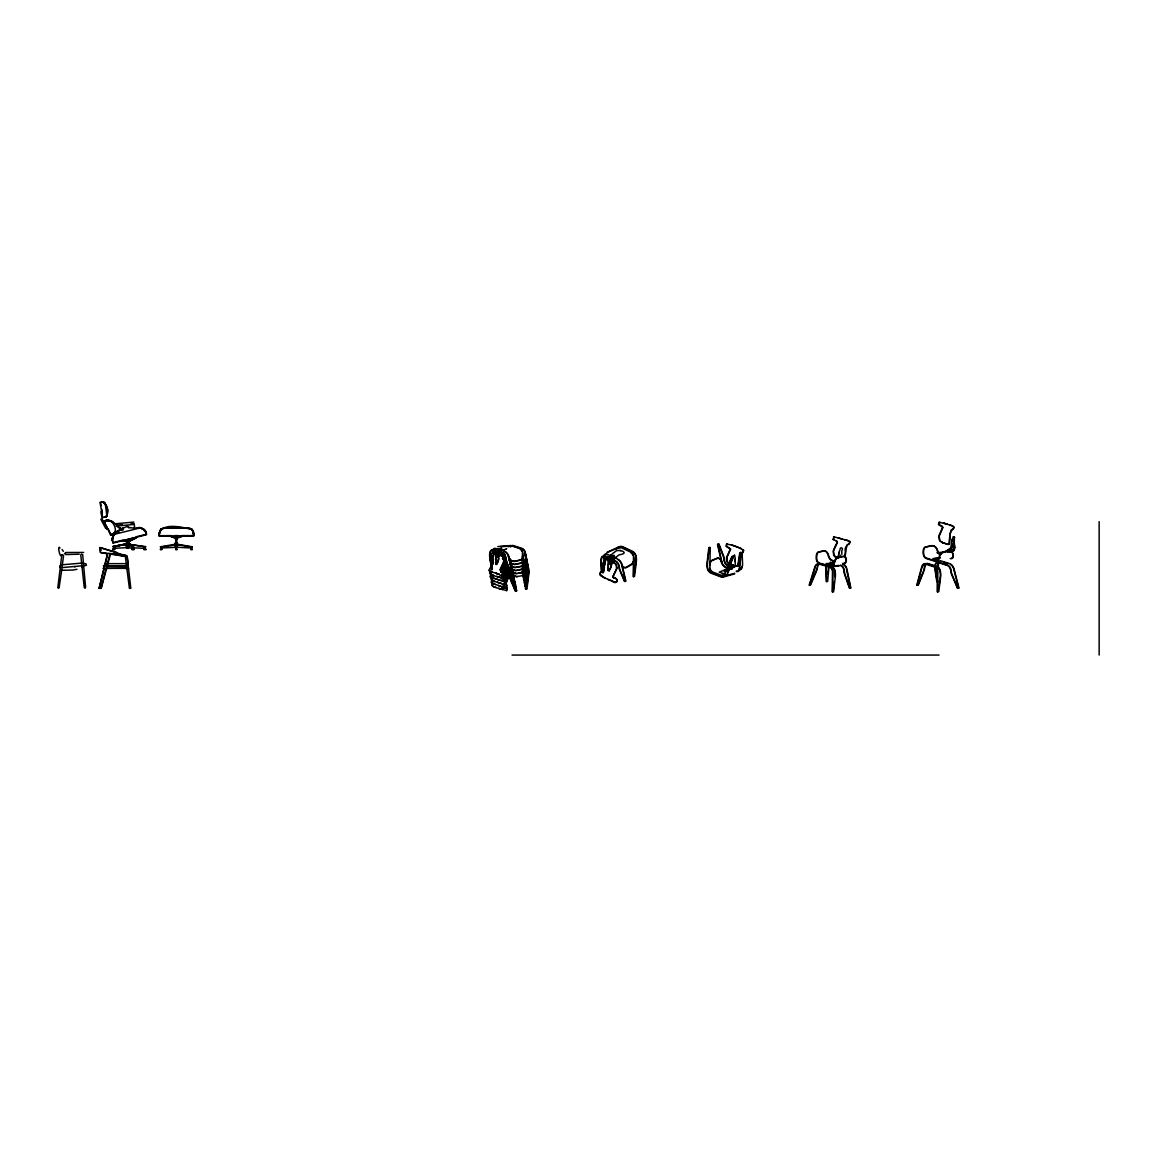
<?xml version="1.0" encoding="UTF-8"?>
<svg xmlns="http://www.w3.org/2000/svg" width="1157" height="1157" viewBox="0 0 1157 1157"><rect width="100%" height="100%" fill="white"/><g stroke="black" fill="none" stroke-linecap="round" stroke-linejoin="round"><path stroke-width="1.5" d="M181.577 535.604L193.711 535.604L192.901 530.615L189.791 528.084L162.978 528.084L160.534 529.472L159.044 533.218L159.044 536.11L193.711 536.11L193.45 531.902L191.961 529.197M937.98 568.984L938.009 563.734A5.337 3.211 62 0 1 938.906 561.304M938.356 569.157L938.385 563.936A4.802 2.893 62 0 1 939.195 561.752M493.46 553.523A8.171 4.859 -62 0 1 493.157 551.947L493.142 551.354M493.75 554.521L493.764 554.174A4.802 2.893 62 0 1 496.584 552.019M522.762 573.93L522.877 553.972A5.337 3.789 86.4 0 0 519.768 548.505L511.09 545.728A5.337 3.789 86.4 0 0 507.995 546.668M523.08 562.418L522.993 576.851L524.497 576.764L526.377 561.984A11.006 7.709 -85.8 0 0 526.392 558.238L526.233 556.85A5.366 3.572 73.4 0 0 524.714 553.032M523.383 576.981L523.47 558.686M523.629 576.287L523.615 579.903L524.728 579.686L526.609 564.92A11.006 7.709 -85.8 0 0 526.695 563.98M524.02 575.029L523.991 580.019L525.119 579.816L526.985 565.035A11.006 7.709 -85.8 0 0 527.014 561.275L526.84 559.887A5.366 3.572 73.4 0 0 525.813 556.806L526.016 558.108A11.006 7.709 -85.8 0 1 525.987 561.868L524.743 571.717M524.251 577.531L524.222 582.94L525.35 582.738L526.594 572.889M524.642 576.417L524.613 583.07L525.726 582.853L527.606 568.073A11.006 7.709 -85.8 0 0 527.621 564.327L527.462 562.938A5.366 3.572 73.4 0 0 525.943 559.12M524.859 582.376L524.844 585.992L525.958 585.775L526.594 580.857M525.249 581.118L525.22 586.107L526.348 585.905L528.214 571.124A11.006 7.709 -85.8 0 0 528.228 567.364L528.069 565.975A5.366 3.572 73.4 0 0 527.042 562.895M525.495 581.812L525.452 589.029L526.58 588.826M525.871 580.843L525.828 589.159L526.956 588.942L528.821 574.161A11.006 7.709 -85.8 0 0 528.85 570.415L528.691 569.027A5.366 3.572 73.4 0 0 526.898 564.876M937.633 591.921L937.734 571.963A5.337 3.789 86.4 0 0 934.625 566.496L925.962 563.719A5.337 3.789 86.4 0 0 921.724 566.829L916.749 585.225L918.282 585.153L923.734 571.515A11.006 6.985 -59.7 0 0 924.66 568.058L924.833 566.858A4.83 3.211 73.4 0 1 928.16 564.066L936.823 566.872A4.83 3.211 73.4 0 1 940.106 571.76L940.265 573.048A11.006 7.709 -85.8 0 1 940.251 576.808L938.992 586.657M113.748 546.769L114.138 548.317L126.749 547.637L126.475 544.282L127.921 544.282L127.892 547.637L132.853 548.317C130.625 540.088 116.944 547.304 113.082 546.871L126.446 544.282M709.733 550.906L709.791 547.333L708.836 547.724L707.086 562.504A11.006 6.407 -80.5 0 0 707.043 566.192L707.158 567.523A5.366 3.876 62.8 0 0 711.078 573.163L720.84 576.88A5.366 3.876 62.8 0 0 725.179 574.436M177.079 547.29L177.137 544.585M160.678 547.16L161.778 546.899L161.532 547.97L177.354 547.29L177.209 542.893M61.639 570.285L63.577 555.606M493.128 551.484L493.142 551.137A4.802 2.893 62 0 1 493.46 549.937M503.685 560.971L503.469 562.056A12.438 8.186 -59 0 1 502.818 563.633L500.041 569.649L500.619 571.11L503.44 566.684A12.438 8.186 -59 0 0 504.076 565.122L504.307 563.922M504.915 566.959L504.698 568.145A12.438 8.186 -59 0 1 504.047 569.721L502.905 572.165M506.144 573.149L505.913 574.262A12.438 8.186 -59 0 1 505.276 575.81L503.7 578.399M506.752 576.186L506.535 577.271A12.438 8.186 -59 0 1 505.884 578.862L504.756 581.306M954.641 537.398L953.325 536.805M846.346 560.393L846.259 561.319A5.337 3.702 58.6 0 1 842.802 563.806A5.337 3.702 58.6 0 1 846.837 568.868L850.887 588.089L849.86 588.277L845.087 574.711A11.006 7.058 -85.2 0 1 844.35 571.225L844.277 570.444A5.366 4.078 70.9 0 0 840.72 565.108M128.08 547.637L128.89 544.238L145.594 546.957M739.178 568.608L739.106 569.331A4.802 3.052 52.7 0 1 738.643 570.372M736.416 571.544A5.337 3.399 52.7 0 0 739.511 569.606L739.598 568.767A8.171 3.543 -61 0 0 738.296 565.86M175.517 542.893L175.387 547.29M603.809 556.329L603.882 555.591A5.337 3.066 48.6 0 1 607.714 554.478L617.462 559.005A5.337 3.066 48.6 0 1 621.757 563.893L622.018 564.775A8.171 4.917 -73 0 0 624.823 567.711L625.662 567.74A7.882 4.426 -75.7 0 0 626.906 567.306L632.257 564.182A4.05 2.256 -75.5 0 0 633.862 559.916M616.536 568.232L616.291 569.302A12.438 5.496 -54.5 0 1 615.596 570.777L612.704 576.938M493.244 557.096L493.432 554.709A3.326 1.056 84 0 1 493.663 553.538L494.343 552.887M949.752 540.377L949.564 542.734A3.326 1.056 84 0 1 949.347 543.891L948.74 544.542M827.848 574.234L828.658 565.484M829.077 565.686L827.631 581.349L826.691 581.682L826.243 569.345A11.006 5.395 -64.4 0 1 826.532 566.149L826.662 565.513M113.227 533.869L115.295 531.844C116.336 525.625 110.609 517.396 104 521.142L110.609 535.113L121.514 529.226M493.113 558.354L493.084 558.715A12.438 8.446 -85.9 0 1 492.868 560.436L491.016 568.044M737.92 565.918L737.631 565.773A7.882 3.76 -58.4 0 0 736.402 566.019L730.848 568.188M739.511 565.527L740.755 553.277L741.695 552.786L741.839 556.387M739.569 569.258L741.174 553.451L742.114 552.945L742.577 563.748A11.006 4.773 -60.7 0 1 742.288 566.626L742.129 567.292A5.366 3.876 62.8 0 1 738.889 569.996M128.572 547.637C127.154 540.637 134.386 546.35 132.853 548.317M949.318 540.42L949.145 542.647A3.37 1.07 84 0 1 948.87 543.964L948.697 544.253M949.796 539.929L949.911 538.685A12.438 8.446 -85.9 0 1 950.143 536.993C947.785 530.528 959.341 526.985 949.825 525.061M57.85 587.322L61.769 555.317M603.028 562.938L602.233 569.982L601.293 570.632L600.83 561.347A11.006 4.136 -58 0 1 601.119 558.788L601.264 558.166A5.366 3.645 56.8 0 1 605.617 556.315L615.379 560.856A5.366 3.645 56.8 0 1 619.284 566.525L619.371 567.248A11.006 6.624 -73.4 0 0 620.109 570.3L624.881 581.581L625.908 581.074L621.873 564.269M834.298 581.74L833.141 591.589L832.187 591.791L832.49 571.934A4.802 3.847 85.7 0 0 829.367 567.017L819.619 564.226A4.802 3.847 85.7 0 0 815.28 567.031L809.553 585.355L810.536 585.153L816.292 571.515A11.006 5.901 -62.5 0 0 817.377 568.058L817.623 566.858A4.83 3.659 70.9 0 1 819.923 564.066M634.528 572.86L635.887 561.55A11.006 6.175 -75.7 0 0 635.945 557.978L635.829 556.806A4.83 3.269 56.8 0 0 632.3 551.672M112.157 538.974C113.704 532.061 121.89 528.778 127.4 526.29C132.072 530.832 146.013 523.47 146.549 534.722L112.909 543.125L112.431 537.455L114.572 534.274L139.823 527.997L143.974 529.573L145.84 531.902M523.514 573.597L524.338 567.031M524.757 563.748L525.379 558.831A11.006 7.709 -85.8 0 0 525.394 555.071L525.249 553.769A4.83 3.211 73.4 0 0 521.952 548.866L513.289 546.104A4.83 3.211 73.4 0 0 510.902 546.697M526.999 577.574L527.838 571.008M526.999 585.543L527.823 578.977M129.237 544.282L128.774 547.637L126.46 547.637M604.692 563.112L604.605 563.878A12.438 6.696 -76.4 0 1 604.388 565.585L603.159 572.513L600.772 572.079L600.107 574.089L602.349 576.316A10.138 2.806 15.4 0 0 605.183 577.979M129.034 544.397L145.71 546.639M61.957 554.637L60.887 555.794C59.209 554.984 57.46 544.6 59.99 547.926M76.984 569.331L74.395 569.75M497.611 557.023L497.958 554.333M604.272 556.069L602.652 570.184L601.712 570.82L601.264 561.55A11.006 4.136 -58 0 1 601.553 558.976L601.683 558.441A4.83 3.269 56.8 0 1 605.603 556.763L615.35 561.304A4.83 3.269 56.8 0 1 618.865 566.424L618.937 567.046A11.006 6.624 -73.4 0 0 619.675 570.097L624.447 581.378L625.474 580.886M492.26 565.021L492.159 565.744A11.006 6.552 -62 0 0 492.115 568.637M924.457 566.655L924.284 567.928A11.006 6.985 -59.7 0 1 923.879 569.837M738.672 562.548L738.802 561.42A12.438 6.942 -80.9 0 1 739.005 559.728L740.249 552.728L742.953 552.583L743.633 550.501L741.058 548.736A10.138 1.634 15 0 0 738.224 547.449L735.23 546.306A10.138 1.634 15 0 0 731.311 545.005M106.748 516.21L104.622 517.309C110.103 515.559 107.514 503.483 102.828 501.936L100.023 502.442L102.742 517.642L106.791 516.196L107.673 510.555A6.58 6.58 0 0 0 107.138 507.59L104.824 502.89L101.903 502.095L104.289 502.442L105.518 504.626M844.639 557.428L844.972 555.201M844.986 557.5L845.348 555.114M59.137 587.525L61.523 571.312M845.42 554.709L845.55 553.465A12.438 7.101 -86.3 0 1 845.753 551.773L846.895 545.019L849.426 543.949L849.889 541.346M738.6 563.025L738.238 565.223A3.326 1.417 79.8 0 1 737.877 566.25L737.79 566.366M85.285 588.19L84.808 588.103M604.446 567.277L603.65 572.064M833.662 550.949L833.879 550.139A12.438 6.985 -62 0 1 834.544 548.577L837.408 542.561L836.265 540.912M604.807 562.389L605.154 560.393A3.326 1.345 76.7 0 1 605.53 559.525M726.914 557.717L727.131 556.951A12.438 6.248 -57.7 0 1 727.811 555.432L730.703 549.069L726.451 546.263L726.943 543.906M950.866 530.759C951.04 528.518 955.147 529.819 953.715 526.565M106.863 515.632L105.374 504.712M107.095 515.588L107.095 513.115M492.303 565.773C490.958 568.42 485.882 570.632 492.26 572.064M492.622 564.023L493.258 560.509A12.785 8.692 -85.9 0 0 493.446 559.193M950.692 531.67L949.738 536.935A12.785 8.692 -85.9 0 0 949.507 538.641A4.122 1.475 -85.7 0 1 949.463 539.148L949.42 539.567A4.859 1.692 -89.5 0 1 949.376 540.001M159.044 533.594C163.195 521.793 182.285 527.708 191.758 529.111L193.711 533.739M738.224 563.17L737.891 565.223A3.37 1.432 79.8 0 1 737.443 566.352M826.243 565.31L826.098 566.033A11.006 5.395 -64.4 0 0 825.809 569.215L826.272 581.552L827.212 581.233M605.183 562.201L605.516 560.335A3.37 1.359 76.7 0 1 605.718 559.684M501.01 571.182L500.431 569.736L503.223 563.705A12.785 8.403 -59 0 0 503.873 562.128A4.122 3.847 70.5 0 0 504.004 561.651L504.076 561.232A4.859 4.469 62.4 0 0 504.09 560.783M501.183 572.426L503.83 566.742A12.785 8.403 -59 0 0 504.481 565.166A4.122 3.847 70.5 0 0 504.611 564.703L504.683 564.269A4.859 4.469 62.4 0 0 504.712 563.835M502.933 573.019L504.452 569.794A12.785 8.403 -59 0 0 505.088 568.217A4.122 3.847 70.5 0 0 505.233 567.74L505.305 567.32A4.859 4.469 62.4 0 0 505.32 566.872M725.193 574.436L725.453 573.25A11.006 5.25 -58.4 0 1 726.538 569.967L732.294 556.719L733.278 556.358L727.522 573.829A5.337 4.194 75.4 0 1 722.706 576.388M741.854 566.467L741.724 567.06A4.83 3.485 62.8 0 1 740.017 569.287M489.83 573.322L493.793 575.419M103.58 565.975L106.025 563.719M610.144 564.023L610.838 561.637A2.459 1.085 -54.6 0 1 612.14 559.409M611.937 562.331L611.156 565.787A10.717 4.729 -54.5 0 1 610.101 568.81M104.578 565.975L104 568.347L103.031 568.347M100.587 547.68L127.111 556.127L130.813 588.349L129.41 588.349L125.332 556.445L110.522 554.058L101.237 588.349L99.112 588.349L107.413 554.044L102.698 552.67M101.021 588.349L106.299 567.552M107.153 564.226L109.987 553.885L116.452 554.637M506.072 574.552L507.417 569.548M506.766 575.767L508.559 569.085M508.473 570.936L505.334 582.593L506.491 582.39L509.514 574.812M917.125 585.355L922.071 567.031A4.802 3.413 86.4 0 1 925.889 564.226L934.567 567.017A4.802 3.413 86.4 0 1 937.358 571.934L937.257 591.791L938.761 591.704L940.627 576.938A11.006 7.709 -85.8 0 0 940.641 573.178L940.482 571.789A5.366 3.572 73.4 0 0 936.823 566.337L928.16 563.575A5.366 3.572 73.4 0 0 925.094 564.79M125.375 544.397L126.243 542.893L128.977 542.893M839.852 555.158L840.676 555.403M504.669 572.773A12.438 8.186 -59 0 0 505.305 571.211L505.031 570.618M939.426 535.734L939.542 535.358A12.438 8.186 -59 0 1 940.178 533.811L942.984 527.317L938.501 524.526L938.877 522.299L944.691 523.427M115.295 531.844L115.657 530.629M947.381 551.614L947.887 550.992A10.138 6.884 -72.2 0 0 948.378 550.703L949.073 550.255A27.218 12.828 -11.8 0 1 950.447 549.416M727.637 572.006L732.858 556.184L731.86 556.56L726.104 569.794A11.006 5.25 -58.4 0 0 725.02 573.091L724.774 574.19A4.83 3.485 62.8 0 1 720.869 576.403L711.107 572.657A4.83 3.485 62.8 0 1 707.592 567.595L707.462 566.352A11.006 6.407 -80.5 0 1 707.52 562.664L709.255 547.883L710.21 547.507L709.921 566.988A4.802 3.775 75.4 0 0 713.03 572.151L722.792 575.897A4.802 3.775 75.4 0 0 726.639 574.595M503.873 562.128L504.163 562.374A3.37 2.994 50.7 0 1 504.929 564.038L505.305 566.438M497.785 557.139L496.96 557.067L496.541 553.885M952.717 543.978L952.066 546.943A2.459 1.62 -59 0 1 950.765 549.199L950.606 549.315M506.115 582.26L508.53 576.2M917.906 585.023L923.344 571.399M953.44 536.703L952.399 539.046A10.992 7.217 -59 0 0 951.473 542.517M815.873 571.399L810.117 585.023L809.119 585.225L814.89 566.829A5.337 4.281 85.7 0 1 819.691 563.719L829.453 566.496A5.337 4.281 85.7 0 1 832.91 571.963L832.621 591.921L833.575 591.704L835.311 576.938A11.006 6.552 -86.3 0 0 835.368 573.178L835.238 571.789A5.366 4.078 70.9 0 0 832.042 566.626M608.163 558.166L608.727 557.255M500.909 572.122L501.314 571.225M503.555 576.07L505.059 572.831A12.785 8.403 -59 0 0 505.71 571.254L505.725 571.211A4.122 3.847 70.5 0 0 505.84 570.791L505.913 570.358A4.859 4.469 62.4 0 0 505.942 569.924M504.163 579.107L505.667 575.882A12.785 8.403 -59 0 0 506.318 574.306L506.332 574.262A4.122 3.847 70.5 0 0 506.462 573.829L506.535 573.409A4.859 4.469 62.4 0 0 506.549 572.975M504.785 582.159L506.289 578.919A12.785 8.403 -59 0 0 506.94 577.343L506.954 577.3A4.122 3.847 70.5 0 0 507.07 576.88L507.142 576.446A4.859 4.469 62.4 0 0 507.171 576.012M836.945 542.835L836.685 541.187M836.54 543.674L834.211 548.519A12.785 7.173 -62 0 0 833.532 550.096A4.122 4.006 59.8 0 0 833.387 550.558L833.3 550.992A4.859 4.671 49.9 0 0 833.271 551.426M497.004 564.254L497.843 562.172A10.992 7.217 -59 0 0 498.768 558.701M492.318 580.351L491.711 583.027L495.63 584.545M122.064 529.689L123.105 527.606M609.32 570.791L607.859 570.372L608.09 567.87A10.717 5.756 -76.4 0 0 608.163 564.399L607.946 560.292A2.459 1.316 -76.4 0 1 608.351 558.093L608.727 557.5A31.586 22.055 -9.1 0 1 609.088 557.096M106.516 516.253L105.229 517.208L107.109 515.588M495.818 551.282L496.469 550.53A30.95 14.578 -11.8 0 1 497.018 550.139M954.395 549.965L953.845 550.616A30.95 14.578 -11.8 0 1 952.544 551.513L951.864 551.701A10.138 6.884 -72.2 0 1 951.242 552.063M160.939 529.125L159.073 535.691L171.178 535.604M113.56 535.069L112.301 540.681L112.33 538.106M493.272 576.721C488.413 577.314 491.494 581.32 495.022 581.508M113.169 535.778L114.456 533.782L118.925 532.321M612.964 560.35L617.303 556.184A10.413 5.178 -65.1 0 1 619.53 554.738C631.462 553.046 616.768 547.637 614.483 552.395A10.413 5.178 -65.1 0 0 612.27 553.856L608.466 557.428M609.117 570.878L610.245 568.781A10.992 4.845 -54.5 0 0 611.33 565.686L612.125 562.23A2.459 1.085 -54.5 0 1 613.138 560.321L613.282 560.147M953.05 549.922L952.775 550.211A26.206 12.337 -11.8 0 1 951.618 551.036L950.664 551.658A10.413 7.058 -72.2 0 1 950.157 551.947L947.337 551.368L950.128 551.715A10.138 6.884 -72.2 0 0 950.62 551.426L951.314 550.978A27.218 12.828 -11.8 0 0 952.573 550.096L952.818 549.864A2.459 1.678 -85.8 0 0 953.513 547.406L953.137 544.209M731.455 564.197A2.748 1.374 -57.7 0 1 730.472 566.207L729.72 566.973A30.95 18.772 -8.2 0 0 729.387 567.248M504.235 578.269L504.756 575.969L501.444 574.277M947.395 551.556L947.916 551.238A10.413 7.058 -72.2 0 0 948.422 550.934L949.376 550.313A26.206 12.337 -11.8 0 1 950.476 549.633L950.982 549.257M943.273 561.854L944.401 562.215L943.91 562.895M58.776 588.161L58.11 588.19M950.172 548.577L949.347 549.271A30.95 14.578 -11.8 0 0 948.075 550.081L947.308 550.573A10.413 7.058 -72.2 0 1 946.802 550.877L945.226 551.715A10.413 7.058 -72.2 0 1 942.767 552.467L942.608 552.598A4.05 2.589 -60 0 0 939.759 556.257L939.238 558.224A5.337 3.789 86.4 0 1 934.986 561.333L926.323 558.556A5.337 3.789 86.4 0 1 923.214 553.089L923.228 550.963A4.05 2.835 -85.8 0 1 925.079 547.03L931.371 545.699A7.882 5.525 -85.8 0 1 932.846 545.699L933.685 545.945A8.171 6.06 -84.5 0 1 937.127 550.067L937.43 551.079A5.337 3.211 62 0 0 939.253 554.246M610.245 564.139L609.334 563.734L609.218 560.885A2.459 1.331 -76.3 0 1 609.826 558.339M611.344 556.372C613.109 561.68 617.086 552.005 611.359 556.56M728.303 569.475L729.85 568.289A27.218 16.531 -8.2 0 1 730.978 567.263M605.545 559.496L606.745 559.482A9.892 2.733 15.4 0 0 608.539 560.422L611.532 561.81A9.892 2.733 15.4 0 0 613.687 562.692L615.669 564.226A3.326 2.733 23.4 0 1 616.233 565.527L616.536 567.841M500.851 555.505L502.933 556.286A3.37 2.994 50.7 0 1 503.7 557.949L504.076 560.35M500.923 555.678L501.762 555.259M728.736 569.374A10.413 5.597 -69 0 0 729.17 569.013L730.009 568.275A26.206 15.909 -8.2 0 1 730.993 567.465L731.224 567.263M631.78 564.023L626.487 567.104A7.882 4.426 -75.7 0 1 625.243 567.537L624.404 567.509A8.171 4.917 -73 0 1 622.553 566.409M489.946 568.145L489.295 570.878M493.027 583.374C490.366 584.647 490.814 579.021 493.374 580.236M730.993 567.248L731.441 567.046A2.733 1.374 -57.7 0 0 732.743 564.674M728.476 569.822L730.081 568.333L732.294 568.969L729.156 568.796A10.138 5.452 -69 0 1 728.722 569.143M731.152 567.118L731.253 567.017A2.459 1.229 -57.7 0 0 732.569 564.761M108.136 528.706L111.072 534.896L114.543 532.567M606.789 552.511L617.809 547.362M494.502 553.017L494.14 553.465A3.37 1.07 84 0 0 493.851 554.782M727.464 568.665L719.22 572.165L724.571 573.901M727.478 568.882L726.104 569.938A10.413 5.597 -69 0 1 724.195 570.98M133.648 528.084L134.559 526.652L134.198 523.687L130.727 524.005M607.671 552.467L609.204 551.556M605.964 559.366L607.107 559.438A9.56 2.647 15.4 0 0 608.061 559.974M105.533 517.078L106.791 516.167M725.858 569.88L724.991 570.415M498.783 550.009C499.578 547.883 505.754 549.575 501.024 550.732M499.39 553.046L498.638 552.439L499.593 551.932A2.459 1.62 -59 0 0 498.161 554.275L497.235 557.341M501.632 553.769L503.324 552.496M946.267 563.184L947.785 563.531L945.905 564.544L947.757 563.3M500.793 554.883C498.551 554.116 503.194 555.895 500.374 554.622A26.206 12.337 -11.8 0 0 501.473 553.943L499.405 553.422M605.429 558.556L605.111 558.556A8.171 3.081 -58 0 1 603.838 557.153M835.036 561.376L832.852 562.721A10.413 5.987 -74.1 0 1 830.625 563.488M834.24 564.775L825.968 563.705L831.521 563.069L835.007 561.145L832.664 560.465A4.802 3.341 58.6 0 1 828.788 556.228L828.571 555.331A8.171 5.235 -85.2 0 0 825.751 551.282L824.854 551.108A7.882 4.7 -86.3 0 0 823.668 550.978L818.361 552.279A4.05 2.415 -86.3 0 0 816.712 556.228L816.668 558.267A4.802 3.847 85.7 0 0 819.778 563.199L829.54 565.975A4.802 3.847 85.7 0 0 833.864 563.17L834.457 561.29A4.05 2.169 -62.5 0 1 837.118 557.66L842.73 556.401A7.882 4.238 -62.5 0 1 843.945 556.401L845.044 556.777A8.171 4.006 -64.7 0 1 846.317 560.422M119.547 530.513L121.326 529.472M491.739 571.023C484.812 573.539 496.816 576.822 499.289 577.126M490.785 574.161L490.091 576.866L496.975 579.339M491.132 574.248L490.51 576.967M634.152 576.085L633.197 576.62L633.486 557.775A4.802 3.659 67.3 0 0 633.443 556.98M60.54 565.31L59.643 566.525L60.612 567.581M504.047 553.393L502.008 553.523M503.931 555.866L502.615 556.56L504.669 556.43A10.413 7.058 -72.2 0 0 504.163 556.719M504.452 565.701L505.768 565.006M111.347 534.765L112.345 534.288M740.87 552.207L739.757 553.133L738.687 559.728A12.785 7.13 -80.9 0 0 738.47 561.449A4.122 2.025 -89.9 0 1 738.412 561.94L738.368 562.36A4.859 2.285 86.2 0 1 738.296 562.779M128.673 542.691C130.886 547.637 140.402 549.069 127.183 543.92M606.991 558.064L609.464 556.777M117.464 531.699L112.894 534.028M522.212 566.12L515.559 567.335A7.882 5.525 -85.8 0 1 514.084 567.335L513.115 567.017M523.022 572.108L518.177 573.149M523.441 572.209L517.165 573.539A7.882 5.525 -85.8 0 1 515.704 573.539L514.879 573.163M726.697 543.848L727.507 543.79M829.453 566.496A5.337 4.281 85.7 0 0 834.269 563.372L834.877 561.405A4.05 2.184 -62.8 0 1 837.538 557.761L843.149 556.531A7.882 4.238 -62.5 0 1 844.379 556.517M832.288 562.765L831.088 563.17M135.803 538.106L128.803 541.505L135.6 538.15M724.875 570.473L724.022 570.806M734.681 573.265L724.774 576.012M734.608 573.886L724.918 576.533M845.246 539.929C856.701 542.127 842.759 544.296 845.434 551.701A12.785 7.304 -86.3 0 0 845.217 553.422L845.217 553.465A4.122 1.996 -85.4 0 1 845.16 553.914L845.116 554.348A4.859 2.3 -89.5 0 1 845.044 554.782M506.925 569.808L506.188 570.039M609.493 551.426L616.594 548.447M718.135 558.18L719.003 558.469A8.171 5.105 -78.7 0 1 721.809 561.955L722.04 562.794A4.802 3.052 52.7 0 0 725.916 567.147M521.359 566.221L521.836 566.004A4.05 2.835 -85.8 0 0 522.689 565.252M497.77 546.697L498.971 546.379M177.035 536.443L177.035 538.15L181.302 536.718M952.616 543.848L953.686 547.333M114.196 546.813L114.138 548.317M940.019 557.761L932.889 558.556L937.835 559.829M494.444 552.901L496.498 553.523M104.665 520.824C112.374 517.801 116.669 526.666 121.485 529.241M125.621 544.34L126.634 547.637M125.318 544.021L112.836 546.61L126.851 543.92M104.477 520.954L110.956 521.04M501.415 554.044L499.419 553.567M128.977 539.466L128.803 541.505L128.629 539.552M61.871 564.804L81.409 563.126M523.586 575.463L517.396 576.461A7.882 5.525 -85.8 0 1 515.935 576.461L514.952 576.143M951.097 551.527L950.88 551.484A8.171 4.859 -62.4 0 1 952.601 553.552M112.822 542.633L122.902 540.102M136.338 536.747L146.418 534.23L146.086 532.856M122.353 540.767L136.815 537.166M122.425 541.1L136.902 537.499M742.519 552.627L743.561 550.009M137.365 527.939L139.693 527.433L142.268 528.503L145.956 532.35M492.766 551.817L492.766 550.891A5.337 3.211 62 0 1 495.905 548.49L504.568 551.267A5.337 3.211 62 0 1 508.646 555.982L508.95 557.009A8.171 6.06 -84 0 0 512.262 561.058L513.245 561.362A7.882 5.525 -85.8 0 0 514.706 561.362L520.983 560.031A4.05 2.835 -85.4 0 0 522.848 556.112M504.64 551.744A4.802 2.893 62 0 1 508.313 555.996L508.574 556.879A8.171 6.06 -84 0 0 511.886 560.943L512.84 561.232M514.301 570.242L515.082 570.502A7.882 5.525 -85.8 0 0 516.557 570.502L522.834 569.172A4.05 2.835 -85.4 0 0 523.485 568.622M510.902 567.234A8.171 6.06 -84 0 0 513.722 570.068L514.677 570.372A7.882 5.525 -85.8 0 0 516.167 570.372L522.443 569.042A4.05 2.835 -85.8 0 0 522.892 568.723M513.173 574.494A8.171 6.06 -84 0 0 515.328 576.287L516.311 576.591A7.882 5.525 -85.8 0 0 517.772 576.591M939.976 554.449A4.802 2.893 62 0 1 937.777 551.065L937.503 550.182A8.171 6.06 -84.5 0 0 934.191 546.133L933.251 545.829A7.882 5.525 -85.8 0 0 931.747 545.815L925.47 547.145A4.05 2.835 -85.8 0 0 923.604 551.079L923.59 553.118A4.802 3.413 86.4 0 0 926.381 558.036L935.058 560.812A4.802 3.413 86.4 0 0 938.877 558.007L939.383 556.141A4.05 2.574 -59.7 0 1 942.16 552.511L949.058 551.368A7.882 5.018 -59.7 0 1 950.504 551.354L951.329 551.629A8.171 4.859 -62.4 0 1 953.281 555.259L953.31 556.17A5.337 3.211 62 0 1 950.172 558.571M113.039 546.538L126.532 543.964M937.908 581.335L936.808 581.552L934.943 569.215A11.006 6.552 -62 0 1 934.957 566.033L935.058 565.31A5.366 3.572 73.4 0 1 938.761 562.201L947.424 565.006A5.366 3.572 73.4 0 1 951.068 570.444L951.17 571.225A11.006 8.157 -84.5 0 0 952.066 574.711L957.779 588.277L958.965 588.089L954.019 568.868A5.337 3.211 62 0 0 949.825 563.734L941.147 560.943A5.337 3.211 62 0 0 940.511 560.812M938.284 581.45L937.199 581.682L935.319 569.345A11.006 6.552 -62 0 1 935.333 566.149L935.42 565.513A4.83 3.211 73.4 0 1 938.746 562.721L947.424 565.513A4.83 3.211 73.4 0 1 950.692 570.415L950.794 571.11A11.006 8.157 -84.5 0 0 951.69 574.581L957.403 588.146L958.589 587.958L953.672 568.839A4.802 2.893 62 0 0 950.476 564.457M521.503 566.395L515.935 567.451A7.882 5.525 -85.8 0 1 514.475 567.451L513.694 567.234M177.05 544.643L192.279 547.145M160.389 546.813L175.329 544.238L176.182 547.145M160.447 547.145L178.019 544.643M722.315 573.93L724.528 574.161M104.795 520.766L108.266 520.317L112.721 521.677M513.346 575.506L512.146 575.694L506.448 562.128A11.006 8.157 -84.5 0 1 505.537 558.643L505.464 557.949A4.83 3.211 73.4 0 0 502.167 553.046L493.504 550.284A4.83 3.211 73.4 0 0 490.192 553.06L490.091 553.697A11.006 6.552 -62 0 0 490.076 556.879L492.072 569.418M513.954 578.543L512.768 578.746L507.055 565.166A11.006 8.157 -84.5 0 1 506.159 561.695L506.072 561A4.83 3.211 73.4 0 0 502.789 556.083L499.896 555.172A2.459 1.62 -59 0 0 499.274 555.982M123.452 529.79L118.347 530.485M133.344 546.957L132.375 546.871M81.67 554.102L81.597 554.044M937.474 552.815L941.248 554.232M174.707 544.643L175.676 544.643M176.544 546.813L177.411 544.238L192.337 546.813M176.544 547.145L176.934 538.815M115.613 523.745L133.908 522.082M117.363 525.22L122.382 524.757M116.148 526.073L133.749 524.483M830.538 566.091L839.056 565.455M830.567 566.626L839.1 565.99M74.467 566.8L75.234 566.756M62.912 567.537L86.37 565.397L86.023 563.849L82.87 563.199M500.07 546.234L510.107 545.598M501.776 546.654L510.136 546.133M935.044 558.542L938.486 558.325A10.413 7.058 -72.2 0 0 940.034 558.007M73.426 570.025L61.191 570.314M602.999 572.874C599.948 569.634 598.155 575.824 601.9 576.287A10.673 2.95 15.4 0 0 604.88 578.023L608.177 579.368A10.138 2.806 15.4 0 0 612.082 580.843C619.328 585.066 618.388 578.081 612.718 576.967M724.239 574.205L723.487 574.19M65.645 554.55L79.197 554.217M937.806 560.089L935.565 559.8M126.865 568.13L106.01 568.347L128.572 568.347M493.981 583.287C489.281 583.981 493.403 587.452 496.252 587.597M65.559 552.511L83.637 552.453M106.574 566.207L126.619 566.091L104.593 565.947M174.649 535.604L178.12 535.604M170.238 536.443L182.488 536.443M171.424 536.718L175.69 538.15L175.69 536.443M175.213 538.815L177.527 538.815M123.799 540.753L127.024 541.505L127.01 539.957M175.213 542.893L177.513 542.893M125.968 543.906L129.917 544.021M175.083 544.238L177.657 544.238M175.589 546.784L177.151 546.784M175.922 547.16L176.804 547.16M192.062 547.16L190.948 546.899L191.194 547.97L177.354 547.29M112.808 549.054L114.471 549.054M132.129 549.054L133.807 549.054M144.104 549.054L145.724 549.054M160.563 549.011L161.662 549.011M175.806 549.011L176.92 549.011M191.064 549.011L192.163 549.011M112.605 549.329L114.688 549.329M131.912 549.329L134.024 549.329M143.902 549.329L145.927 549.329M160.418 549.3L161.806 549.3M175.676 549.3L177.05 549.3M190.919 549.3L192.308 549.3M112.605 549.662L114.688 549.662M131.912 549.662L134.024 549.662M143.902 549.662L145.927 549.662M160.418 549.662L161.806 549.662M175.676 549.662L177.05 549.662M190.919 549.662L192.308 549.662M127.849 564.37A1.895 1.895 -34.6 0 1 128.167 564.992L128.282 565.975L127.27 556.777L117.942 554.868M106.473 563.647L126.59 563.647M106.01 565.975L103.436 565.975M106.979 565.975L126.605 565.975M99.112 588.349L107.601 554.391L106.907 553.133L103.609 552.771M512.045 655.064L939.036 655.064M939.918 522.096L938.848 524.511L942.391 526.334M503.179 575.362L503.873 572.657M506.245 590.591L507.171 588.074L503.338 586.006M121.702 568.188L126.981 568.347L124.03 568.159M133.937 547.854L144.235 548.317L144.423 546.769M737.515 565.628L737.197 565.614A7.882 3.76 -58.4 0 0 735.982 565.845L730.429 568.029A4.05 1.938 -58.4 0 0 727.724 571.804M941.277 553.972L937.04 552.713L942.666 552.222A10.138 6.884 -72.2 0 0 945.182 551.47L946.773 550.631A10.138 6.884 -72.2 0 0 947.381 550.269L947.757 550.023A31.586 14.882 -11.8 0 1 949.318 549.054L949.926 548.577A2.459 1.62 -59 0 0 950.938 546.567L951.676 542.459A10.717 7.043 -59 0 1 952.573 539.075M103.147 552.713C99.632 554.68 98.822 547.709 100.63 547.68M102.394 552.641L100.312 552.41M108.122 553.248L125.824 555.215L127.27 556.777M63.057 554.926L62.116 554.782M718.569 558.354L717.745 558.137A7.882 4.599 -80.5 0 0 716.501 558.383L711.193 560.653A4.05 2.357 -80.5 0 0 709.776 563.083M619.921 550.443L620.731 550.602M99.864 547.565L116.712 552.439M118.115 527.476L120.921 528.055M834.255 536.862L833.271 539.451M504.929 584.487L505.71 581.797M496.353 564.529L495.876 561.564A10.717 7.275 -85.9 0 0 495.905 557.905L495.413 553.509M829.424 565.05L830.234 565.195L829.063 564.963M950.88 551.455L950.128 551.238A7.882 5.018 -59.7 0 0 948.682 551.253M512.782 561.246L512.84 561.261A7.882 5.525 -85.8 0 0 514.33 561.246L520.607 559.916A4.05 2.835 -85.8 0 0 521.966 558.339M838.058 537.904L839.215 538.207M838.16 537.918L833.619 536.79L833.43 539.552M838.738 538.092L839.548 538.294M839.707 538.352L842.267 539.061M839.389 538.265L840.344 538.526M834.848 556.517L837.538 557.602M835.209 556.792L836.468 557.298M836.815 557.414L838.463 557.862M499.925 577.343C504.597 582.521 508.01 573.944 501.834 574.349M500.533 580.38L504.683 581.421L505.103 578.746M501.155 583.432C506.216 588.682 509.094 579.614 502.673 580.366M500.764 586.194C504.958 591.27 510.714 584.372 503.671 583.49M501.762 586.469C506.043 591.531 509.268 582.839 503.281 583.417M943.519 523.138L947.511 524.28M840.806 538.656L841.544 538.873M837.437 557.587L838.319 557.819M494.632 552.959L498.783 554.319M499.477 574.306L497.351 573.727M499.245 577.155L500.084 577.357M501.314 583.446L499.506 582.954M499.665 588.725L502.543 589.535M948.031 544.426L943.201 542.85L948.06 544.383M837.581 557.631L838.623 557.905M500.026 580.25L504.987 581.523L505.493 578.818M502.225 589.434L506.838 590.649L507.33 587.958M842.122 539.017L845.839 540.073M498.638 574.103C503.801 579.339 507.836 571.529 500.822 571.24M499.607 577.213L498.117 576.822M845.102 539.885L848.255 540.796M821.542 564.081L831.29 566.872A4.83 3.659 70.9 0 1 834.804 571.76L834.935 573.048A11.006 6.552 -86.3 0 1 834.891 576.808M499.448 582.911L497.452 582.333L500.677 583.258M944.474 523.398L945.645 523.702M498.522 574.031L496.743 573.554M501.429 589.217L500.258 588.913M941.87 542.459L943.461 542.937M498.681 576.953L497.51 576.634M499.289 579.99L491.624 577.545M500.214 585.992L492.853 583.634L492.361 586.093M945.385 523.673L946.412 523.933M942.507 542.604L940.323 541.013A3.326 2.965 50.7 0 1 939.715 539.581L939.325 536.993M499.65 585.861L498.754 585.601M943.114 542.778L940.062 541.158A3.37 2.994 50.7 0 1 939.296 539.495L938.92 537.094M497.467 573.727L495.615 573.207L496.353 573.395M498.074 576.779L496.642 576.374M498.696 579.816L497.394 579.469M500.533 588.956L499.086 588.551M175.69 546.726L175.792 538.815M497.177 573.641L496.093 573.308M499.636 585.818L498.479 585.514M500.243 588.87L498.812 588.465M844.726 556.618L844.682 556.604A8.171 4.006 -64.7 0 1 845.897 560.292L845.854 561.087A4.802 3.341 58.6 0 1 845.203 562.533M499.289 554.42L498.913 554.348M499.419 588.609L493.403 586.642M104.043 502.471L102.51 501.993L104.593 502.933M947.381 524.237L946.513 524.005L952.659 526.016M102.886 501.993L104.275 502.427M499.144 549.763L498.031 549.401L500.533 548.071A10.413 7.058 -72.2 0 1 501.314 547.709M501.386 550.472L505.016 549.503A10.413 7.058 -72.2 0 1 505.797 549.141M505.19 554.319L496.512 551.527A5.337 3.211 62 0 0 493.735 552.598M503.526 559.482L506.419 560.407M504.235 559.93L505.276 559.482A10.413 7.058 -72.2 0 0 504.77 559.771M503.888 560.914L504.177 562.664L507.026 563.445A5.337 3.211 62 0 1 507.359 563.575M504.756 565.571L507.648 566.496M505.464 566.019L506.506 565.571A10.413 7.058 -72.2 0 0 505.999 565.86M495.847 573.221L490.337 571.428M497.814 582.405L492.173 580.554M171.554 536.718L175.69 538.15M728.288 568.275L729.532 568.535M514.836 573.293L514.344 573.105A8.171 6.06 -84 0 1 511.828 570.82M833.112 539.48L836.815 541.1M825.491 551.166L824.493 550.848A7.882 4.7 -86.3 0 0 823.249 550.848L817.941 552.164A4.05 2.415 -86.3 0 0 816.278 556.112L816.235 558.238A5.337 4.281 85.7 0 0 819.691 563.719M141.4 528.113L144.162 529.646L145.941 532.278M496.035 564.399L496.049 561.593A10.992 7.463 -85.9 0 0 496.078 557.848M629.046 550.182L622.538 547.16A4.83 3.269 56.8 0 0 621.888 546.914M608.857 560.364L611.851 561.767A9.56 2.647 15.4 0 0 613.962 562.62L615.871 563.965A3.37 2.777 23.4 0 1 616.594 565.469L616.883 567.639M613.557 578.066C619.66 577.733 616.667 586.006 611.995 580.973A10.673 2.95 15.4 0 1 607.888 579.411M132.563 546.74L128.022 544.34M728.736 563.589L729.445 563.893L727.536 562.562A3.37 2.965 28.5 0 1 726.813 560.971L726.524 558.672M502.442 577.401L501.487 576.866M503.859 564.558L504.597 565.209M501.56 555.317L502.673 556.43A3.326 2.965 50.7 0 1 503.281 557.862L503.671 560.436M613.673 577.893L613.065 576.446L615.929 570.719A12.785 5.64 -54.5 0 0 616.623 569.258L616.638 569.215A4.122 3.746 29.3 0 0 616.768 568.825L616.855 568.434A4.859 4.281 26.9 0 0 616.883 568.029M835.368 556.734L834.486 555.779A3.326 3.095 38 0 1 833.922 554.348L833.619 551.817M728.621 563.285L727.739 562.36M502.789 558.585L503.555 559.337M502.398 558.527L503.252 559.424M835.021 556.445L834.284 555.924A3.37 3.138 38 0 1 833.561 554.275L833.271 551.86M506.52 572.527L506.144 570.126A3.37 2.994 50.7 0 0 505.392 568.477L505.031 568.058M942.174 526.406L942.565 527.708L939.788 533.739A12.785 8.403 -59 0 0 939.137 535.315A4.122 3.847 70.5 0 0 938.992 535.792L938.92 536.212A4.859 4.469 62.4 0 0 938.906 536.646M503.989 562.172L504.062 562.259A4.83 3.211 73.4 0 1 507.287 567.089L507.388 567.783A11.006 8.157 -84.5 0 0 508.285 571.254L513.997 584.835L515.559 584.762L508.371 556.242M127.718 526.464L128.962 527.968M63.36 551.311L62.059 549.532M503.873 562.476L503.902 562.519A3.326 2.965 50.7 0 1 504.51 563.951L504.9 566.525M504.973 568.391L505.132 568.608A3.326 2.965 50.7 0 1 505.739 570.039L506.13 572.614M82.928 567.378L81.973 567.436M497.148 557.096L496.729 553.813A2.459 1.678 -85.8 0 1 497.423 551.354M105.605 528.257L100.818 519.218M106.618 528.706L102.279 519.421L100.847 511.741M104.564 522.342L105.562 524.483M106.589 526.623L107.601 528.778M103.797 522.704L104.795 524.844M105.822 526.985L106.82 529.139M104.94 503.555L105.677 505.247M514.373 584.95L508.661 571.384A11.006 8.157 -84.5 0 1 507.764 567.899L507.677 567.118A5.366 3.572 73.4 0 0 504.018 561.651M514.981 587.987L509.282 574.422A11.006 8.157 -84.5 0 1 508.371 570.936L508.285 570.155A5.366 3.572 73.4 0 0 504.626 564.703M608.018 570.343L608.249 567.856A10.992 5.901 -76.4 0 0 608.307 564.283M954.409 537.007L954.366 539.654A10.717 7.275 -85.9 0 0 954.337 543.313L954.829 547.709M100.341 547.637L101.209 550.269M508.762 556.358L513.722 575.622L512.522 575.81L506.824 562.244A11.006 8.157 -84.5 0 1 505.927 558.759L505.826 557.978A5.366 3.572 73.4 0 0 502.181 552.525L493.504 549.763A5.366 3.572 73.4 0 0 489.816 552.858L489.715 553.567A11.006 6.552 -62 0 0 489.7 556.763L491.566 569.099M509.369 559.409L509.572 560.046A8.171 6.06 -84 0 0 512.884 564.11M509.991 562.447L510.179 563.097A8.171 6.06 -84 0 0 513.491 567.147M510.83 568.42L511.032 569.056A8.171 6.06 -84 0 0 511.249 569.692M621.425 564.023L621.367 563.806A4.802 2.762 48.6 0 0 617.824 559.583M505.305 561.723L503.845 562.649L505.898 562.519A10.413 7.058 -72.2 0 0 505.392 562.808M721.982 562.548L717.918 544.412L718.96 544.065L723.732 556.517A11.006 6.884 -78.7 0 1 724.47 559.786L724.528 560.451A4.83 3.485 62.8 0 0 728.057 565.527M721.534 562.345L717.499 544.368L718.526 543.891L723.299 556.358A11.006 6.884 -78.7 0 1 723.559 557.11M511.408 569.186L511.105 568.159A5.337 3.211 62 0 0 510.772 567.306M510.006 562.504L509.875 562.071A5.337 3.211 62 0 0 509.731 561.637M510.758 568.174L516.789 590.851L515.603 591.039L509.89 577.473A11.006 8.157 -84.5 0 1 508.993 573.988L508.892 573.207A5.366 3.572 73.4 0 0 505.247 567.74M514.171 581.971L516.412 590.721L515.212 590.923L509.514 577.343A11.006 8.157 -84.5 0 1 508.617 573.872L508.53 573.178A4.83 3.211 73.4 0 0 505.247 568.261M112.243 540.305L112.489 541.259M513.043 564.038L513.853 564.414A7.882 5.525 -85.8 0 0 515.328 564.414L521.605 563.083A4.05 2.835 -85.4 0 0 523.456 559.149M515.255 573.279L514.72 573.221A8.171 6.06 -84 0 1 511.9 570.401M621.859 565.816L625.069 579.107M846.432 568.839L850.453 587.958L849.426 588.146L844.653 574.581A11.006 7.058 -85.2 0 1 843.916 571.11L843.858 570.415A4.83 3.659 70.9 0 0 840.329 565.498M100.529 502.34L101.136 505.725M101.729 509.109L102.337 512.493M101.671 511.596L101.975 513.26M504.177 562.664L504.293 563.488M492.101 568.261L491.306 562.967A11.006 6.552 -62 0 1 491.32 559.786L491.407 559.149A4.83 3.211 73.4 0 1 493.576 556.271M491.638 568.622L490.308 559.8A11.006 6.552 -62 0 1 490.322 556.618L490.423 555.895A5.366 3.572 73.4 0 1 494.126 552.786L502.789 555.591A5.366 3.572 73.4 0 1 506.159 559.655M507.142 575.579L506.766 573.163A3.37 2.994 50.7 0 0 506.159 571.732M505.913 569.49L505.537 567.075A3.37 2.994 50.7 0 0 505.088 565.874M506.752 575.665L506.347 573.091A3.326 2.965 50.7 0 0 506.014 572.122M504.683 563.401L504.307 560.986A3.37 2.994 50.7 0 0 503.859 559.786M527.086 562.909L527.245 564.197A11.006 7.709 -85.8 0 1 527.216 567.957M84.244 587.496L80.73 554.782M496.208 556.503L496.527 559.424M496.353 559.482L495.586 553.451A2.459 1.678 -85.9 0 1 496.049 551.282L496.541 550.761A31.586 14.882 -11.8 0 1 496.903 550.501M82.668 554.579L85.604 587.351M724.108 560.378L724.036 559.626A11.006 6.884 -78.7 0 0 723.689 557.587M735.346 564.471L735.1 561.651A10.992 6.132 -80.9 0 1 735.158 557.978L734.565 554.926L733.148 557.197A10.992 5.51 -57.7 0 0 732.15 560.176M505.522 569.577L505.117 567.002A3.326 2.965 50.7 0 0 504.9 566.265M514.937 581.595L513.751 581.899L508.053 568.333A11.006 8.157 -84.5 0 1 507.156 564.847L507.055 564.066A5.366 3.572 73.4 0 0 506.448 561.81M514.561 581.479L513.375 581.783L507.677 568.217A11.006 8.157 -84.5 0 1 506.766 564.732L506.694 564.038A4.83 3.211 73.4 0 0 503.396 559.135M726.856 558.527L727.175 560.971A3.326 2.936 28.5 0 0 727.739 562.345M127.27 547.637L127.227 542.691M193.711 535.662L193.45 531.974L191.484 528.966C181.707 527.288 170.715 526.666 161.112 528.98L159.088 534.288M175.589 544.585L175.647 547.29M1099.15 521.633L1099.15 655.064M177.281 536.443L177.151 538.815M176.471 544.585L176.471 547.97L176.269 544.585M175.459 536.443L175.575 538.815M126.706 540.03L126.706 541.49M825.331 551.166A8.171 5.235 -85.2 0 1 827.457 553.465M827.718 554.015A8.171 5.235 -85.2 0 1 828.137 555.215L828.398 556.242A5.337 3.702 58.6 0 0 831.594 560.48M844.769 562.924A4.802 3.341 58.6 0 1 842.744 563.329M834.66 561.579A10.413 5.987 -74.1 0 1 834.226 561.868M520.274 549.286A4.802 3.413 86.4 0 1 521.894 551.151M522.385 552.699A4.802 3.413 86.4 0 1 522.487 553.943L522.385 573.814L523.89 573.727L525.755 558.947A11.006 7.709 -85.8 0 0 525.784 555.186L525.611 553.798A5.366 3.572 73.4 0 0 521.966 548.346L513.289 545.583A5.366 3.572 73.4 0 0 510.223 546.813M508.718 546.654A4.802 3.413 86.4 0 1 511.032 546.249M522.472 555.982A4.05 2.835 -85.8 0 1 522.371 557.038M494.372 549.011A4.802 2.893 62 0 1 495.963 548.968M506.173 549.011A10.413 7.058 -72.2 0 1 506.694 548.866M502.933 550.631A10.413 7.058 -72.2 0 1 503.44 550.342M498.45 549.199A10.413 7.058 -72.2 0 1 498.956 548.91M497.655 562.128A10.717 7.043 -59 0 0 498.566 558.759L499.303 554.637A2.459 1.62 -59 0 1 500.301 552.656M499.564 549.561A10.413 7.058 -72.2 0 1 500.084 549.271M501.805 550.284A10.413 7.058 -72.2 0 1 502.312 549.98M728.028 566.019A5.366 3.876 62.8 0 1 727.666 565.845M727.305 565.657A5.366 3.876 62.8 0 1 724.123 560.378M725.569 567.436A5.337 3.399 52.7 0 1 721.65 562.75L721.389 561.781A8.171 5.105 -78.7 0 0 718.584 558.296M737.776 570.994A4.802 3.052 52.7 0 1 736.315 571.081M604.793 565.108A12.785 6.87 -76.4 0 0 604.937 563.835A4.122 2.01 86.2 0 1 604.981 563.358L605.039 562.953A4.859 2.242 82.6 0 1 605.111 562.562M522.429 561.68A4.05 2.835 -85.8 0 1 521.243 562.953L514.952 564.283A7.882 5.525 -85.8 0 1 513.477 564.283L512.508 563.965A8.171 6.06 -84 0 1 509.673 561.145M509.413 560.552A8.171 6.06 -84 0 1 509.181 559.93L508.921 559.033A4.802 2.893 62 0 0 508.632 558.267M508.935 558.166A5.337 3.211 62 0 1 509.268 559.019L514.33 578.674L513.144 578.862L507.431 565.296A11.006 8.157 -84.5 0 1 506.535 561.81L506.448 561.029A5.366 3.572 73.4 0 0 506.361 560.567M490.684 559.93A11.006 6.552 -62 0 1 490.698 556.734L490.785 556.098A4.83 3.211 73.4 0 1 494.111 553.306M524.728 553.697A4.83 3.211 73.4 0 1 525.712 555.996M501.588 554.131A27.218 12.828 -11.8 0 1 500.403 554.839M503.541 553.682A10.413 7.058 -72.2 0 1 503.931 553.451M502.427 553.321A10.413 7.058 -72.2 0 1 502.933 553.032M614.222 559.077A30.95 21.607 -9.1 0 0 614.815 558.484L615.495 557.819A10.413 5.178 -65.1 0 1 615.929 557.399M610.896 555.071A10.413 5.178 -65.1 0 0 610.448 555.476L609.782 556.141A30.95 21.607 -9.1 0 0 609.204 556.748M612.154 555.649A10.413 5.178 -65.1 0 0 611.706 556.069L610.867 556.893A26.206 18.295 -9.1 0 0 610.549 557.24M613.051 558.397A26.206 18.295 -9.1 0 0 613.384 558.064L614.222 557.24A10.413 5.178 -65.1 0 1 614.671 556.821M939.918 560.827A5.337 3.211 62 0 1 940.207 560.798M954.178 539.625A10.992 7.463 -85.9 0 0 954.149 543.371L954.641 547.767A2.459 1.678 -85.9 0 1 954.178 549.922L953.701 550.457A31.586 14.882 -11.8 0 1 952.24 551.455M951.792 552.019A10.413 7.058 -72.2 0 1 951.271 552.308M514.098 570.199A8.171 6.06 -84 0 1 510.787 566.149M493.475 558.99A5.366 3.572 73.4 0 0 491.667 561.984L491.551 562.707A11.006 6.552 -62 0 0 491.537 565.889M491.913 566.019A11.006 6.552 -62 0 1 491.927 562.823L492.014 562.186A4.83 3.211 73.4 0 1 493.417 559.641M525.958 559.786A4.83 3.211 73.4 0 1 526.825 561.666M514.952 576.157A8.171 6.06 -84 0 1 513.173 574.841M512.132 573.322A8.171 6.06 -84 0 1 511.857 572.729M512.508 573.438A8.171 6.06 -84 0 1 512.016 572.238M526.956 565.556A4.83 3.211 73.4 0 1 527.925 567.349L527.708 565.947A4.83 3.211 73.4 0 0 526.97 563.546M528.156 568.174A4.83 3.211 73.4 0 1 528.301 568.998L528.474 570.285A11.006 7.709 -85.8 0 1 528.445 574.046M505.002 565.426A10.413 7.058 -72.2 0 1 505.392 565.209M830.234 562.128A5.366 4.078 70.9 0 1 830.596 562.201M842.802 564.312A4.802 3.341 58.6 0 1 846.071 567.682M838.999 553.465A10.717 6.016 -62 0 1 839.432 551.773M841.848 554.377A10.992 6.277 -86.3 0 1 841.906 550.616C843.959 547.68 839.707 546.234 839.895 550.052A10.992 6.161 -62 0 0 838.825 553.509L838.03 557.573A2.459 1.374 -62 0 1 837.87 558.166M834.747 561.275A10.138 5.828 -74.1 0 1 834.197 561.637M735.245 561.564A10.717 5.973 -80.9 0 1 735.201 559.438M734.189 565.383A2.459 1.374 -80.8 0 1 733.769 567.595M731.282 564.269A2.459 1.229 -57.7 0 1 730.269 566.236M817.449 565.845A5.366 4.078 70.9 0 1 818.809 564.009M816.958 567.928A11.006 5.901 -62.5 0 1 816.278 570.358M924.472 566.655A5.366 3.572 73.4 0 1 924.92 565.122M616.768 548.866A4.802 3.659 67.3 0 1 617.202 548.375M618.012 547.854A4.802 3.659 67.3 0 1 620.282 547.825M618.981 547.941A4.83 3.269 56.8 0 1 619.559 547.275M631.013 552.858A4.802 3.659 67.3 0 1 631.896 553.639M632.402 554.275A4.802 3.659 67.3 0 1 633.154 555.765M616.03 549.156A5.337 4.064 67.3 0 1 620.702 547.492L630.449 552.019A5.337 4.064 67.3 0 1 633.92 557.891L633.617 576.822L634.571 576.287L636.321 561.738A11.006 6.175 -75.7 0 0 636.364 558.18L636.249 556.907A5.366 3.645 56.8 0 0 632.329 551.209L622.567 546.711A5.366 3.645 56.8 0 0 618.46 547.883M523.557 564.544A4.05 2.835 -85.4 0 1 522.226 566.106M513.115 567.031A8.171 6.06 -84 0 1 509.789 562.982L516.181 587.799L514.605 587.872L508.892 574.306A11.006 8.157 -84.5 0 1 507.995 570.82L507.923 570.126A4.83 3.211 73.4 0 0 504.915 565.339M505.797 557.356A5.337 3.211 62 0 1 506.13 557.486M493.46 555.75A5.366 3.572 73.4 0 0 491.045 558.947L490.93 559.655A11.006 6.552 -62 0 0 490.915 562.852M503.396 558.614A5.366 3.572 73.4 0 1 506.245 561.391M525.929 557.833A4.83 3.211 73.4 0 1 526.464 559.858L526.623 561.159A11.006 7.709 -85.8 0 1 526.681 561.709M524.757 555.432A5.366 3.572 73.4 0 1 525.321 556.069M503.035 556.372A10.413 7.058 -72.2 0 1 503.541 556.069M952.746 554.044A8.171 4.859 -62.4 0 1 952.905 555.129L952.934 555.924A4.802 2.893 62 0 1 952.833 556.575M952.616 557.124A4.802 2.893 62 0 1 951.719 558.05M604.475 555.403A4.802 2.762 48.6 0 0 604.301 555.895L604.229 556.531A8.171 3.081 -58 0 0 605.53 558.759L606.21 558.701A7.882 3.297 -55.4 0 0 607.425 558.267M604.952 554.839A4.802 2.762 48.6 0 1 607.411 554.753M741.507 548.808A10.673 1.721 15 0 0 738.513 547.463L735.519 546.306A10.673 1.721 15 0 0 731.412 544.933L726.48 544.137L726.119 546.249L730.371 549.069L727.464 555.432A12.785 6.421 -57.7 0 0 726.784 556.965A4.122 3.89 39.1 0 0 726.639 557.428L726.553 557.833A4.859 4.498 34.5 0 0 726.524 558.253M735.288 565.961A9.892 1.605 15 0 0 734.869 565.802L731.557 564.645A9.56 1.547 15 0 0 729.922 564.052M734.55 565.787A9.56 1.547 15 0 1 735.953 566.38M730.154 564.038A9.892 1.605 15 0 1 731.86 564.645M516.789 573.424A7.882 5.525 -85.8 0 1 515.313 573.424M511.625 569.808A8.171 6.06 -84 0 1 511.394 569.186M492.275 565.035A5.366 3.572 73.4 0 1 492.347 564.616M492.448 564.211A5.366 3.572 73.4 0 1 493.562 562.374M492.911 564.168A4.83 3.211 73.4 0 1 493.374 563.3M525.987 561.521A5.366 3.572 73.4 0 1 526.276 561.825M504.264 562.461A10.413 7.058 -72.2 0 1 504.77 562.157M633.11 561.767A4.05 2.271 -75.7 0 1 632.387 563.3M712.235 572.296A5.337 4.194 75.4 0 1 710.962 571.168M710.687 570.82A5.337 4.194 75.4 0 1 709.863 569.186M709.718 568.752A5.337 4.194 75.4 0 1 709.617 568.289M709.964 564.992A4.05 2.357 -80.5 0 1 711.569 560.841L716.921 558.542A7.882 4.599 -80.5 0 1 718.164 558.31M728.129 571.963A4.05 1.952 -58.6 0 1 730.79 568.203M737.877 565.701A8.171 3.543 -61 0 1 738.6 566.25M65.472 553.755L64.561 553.523L65.472 553.755M832.317 560.827A5.337 3.702 58.6 0 0 832.693 560.943A5.337 3.702 58.6 0 0 832.317 560.87"/></g></svg>
